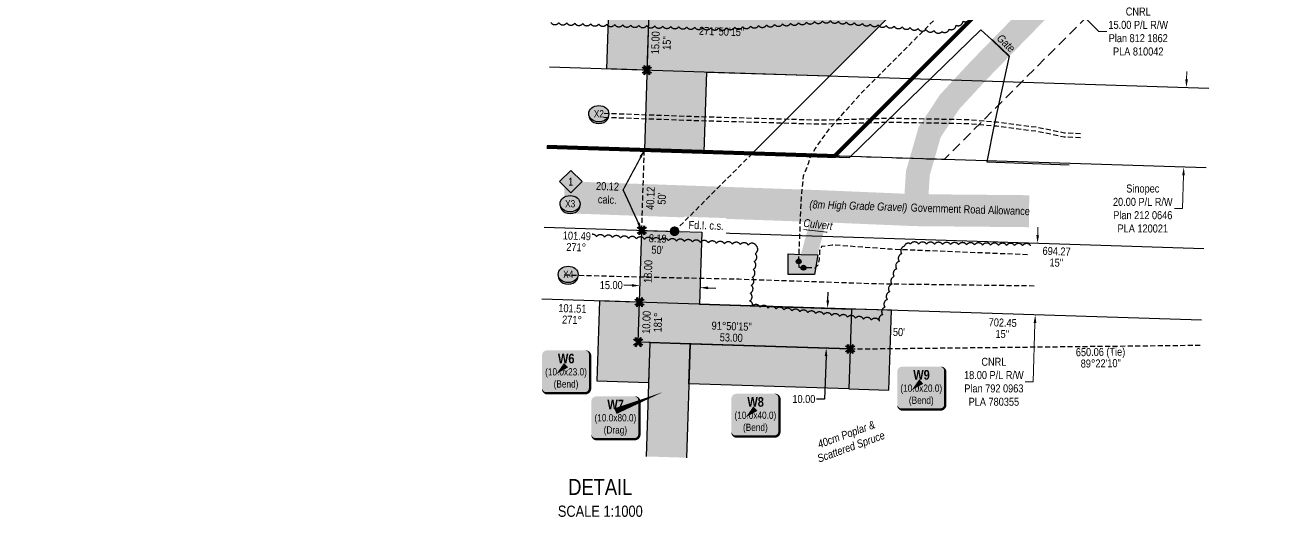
# Model space of a CAD drawing. Extents: x 345928 to 349876, y 6092726 to 6096361.
# Drawn here: x 346202 to 347768, y 6092913 to 6093528 of the extents above; entities that cross this region are included whole.
import ezdxf
from ezdxf.enums import TextEntityAlignment as Align

# ---------------------------------------------------------------- set-up
doc = ezdxf.new("R2010")
doc.units = 0
doc.header["$LTSCALE"] = 5
doc.header["$PDSIZE"] = 0.5
for name, pattern in [('0', [1, 1, 0]), ('CENTERLINEX3', [5, 2.5, -1, 0.5, -1]), ('foc-ACCESSROAD', [3.75, 2.5, -1.25]), ('foc-TIELINE', [1.875, 1.25, -0.625]), ('foc-TRAV', [1.875, 1.25, -0.625]), ('UG_PIPE', [1.875, 1.25, -0.625])]:
    doc.linetypes.add(name, pattern=pattern)
doc.layers.get('Defpoints').update_dxf_attribs({"color": 9})
for name, color, linetype in [('AS-FENCE', 48, 'foc-FENCE'), ('AS-PIPE-UG', 44, 'UG_PIPE'), ('AS-ROADS', 254, 'Continuous'), ('AS-SYMBOL', 7, 'Continuous'), ('C-AR', 13, 'foc-ACCESSROAD'), ('C-RW', 13, 'Continuous'), ('DETAIL-T', 7, 'Continuous'), ('F-RW', 190, 'Continuous'), ('L-BD', 7, 'Continuous'), ('L-MON', 1, 'Continuous'), ('L-MON-T', 1, 'Continuous'), ('L-ROAD-T', 7, 'Continuous'), ('L-SEC', 7, 'Continuous'), ('L-TIE', 7, 'foc-TIELINE'), ('P-BORE', 7, 'Continuous'), ('P-CROSSINGS', 250, 'Continuous'), ('P-PROPOSED', 10, 'Continuous'), ('P-PROPOSED-H', 21, 'Continuous'), ('P-TEMP-BLOCKS', 250, 'Continuous'), ('P-TEMP-BLUE', 146, 'Continuous'), ('P-TRAV', 4, 'foc-TRAV'), ('P-TXT', 4, 'Continuous'), ('T-BUSH', 110, '0'), ('T-BUSH-T', 110, 'Continuous')]:
    doc.layers.add(name, color=color, linetype=linetype)
doc.layers.add('AS-FMA BOUNDARY', color=7, linetype='Continuous', true_color=0x008f47, transparency=0.7)
for name, color, linetype, lineweight in [('AS-GENERAL', 48, 'Continuous', 18), ('C-RW-T', 13, 'Continuous', 9), ('F-RW-T', 190, 'Continuous', 9), ('T-TEXT', 48, 'Continuous', 18)]:
    doc.layers.add(name, color=color, linetype=linetype, lineweight=lineweight)
doc.layers.add('AS-PIPE-AG', color=7, linetype='Continuous', true_color=0x7d00fa)
doc.layers.add('P-TEMP-BLUE-H', color=7, linetype='Continuous', true_color=0x99e6ff)
doc.styles.add('175L', font='ARIALN.TTF', dxfattribs={"height": 20})
doc.styles.add('80', font='ARIALN.TTF', dxfattribs={"height": 10})
doc.styles.add('80CG', font='ARIALN.TTF', dxfattribs={"height": 10})
doc.styles.add('80L', font='ARIALN.TTF', dxfattribs={"height": 10})
doc.styles.add('80LS', font='ARIALNI.TTF', dxfattribs={"height": 10})
doc.styles.add('BOLD', font='ARIALNB.TTF')
doc.styles.add('Crossing', font='ARIALN.TTF', dxfattribs={"height": 10})
doc.styles.add('foc-LtypeFont', font='ARIALN.TTF', dxfattribs={"height": 7.35})
doc.linetypes.add('foc-FENCE', pattern='A,10,-1,["X",foc-LtypeFont,S=0.2,R=0,X=-0.625,Y=-0.75],-1.24', length=12.24)
doc.dimstyles.new('Compass 5 000', dxfattribs={"dimscale": 5, "dimtxt": 9, "dimasz": 2, "dimexe": 0.2, "dimexo": 0.0625, "dimgap": 0.5, "dimtad": 0, "dimtih": 1, "dimtoh": 1, "dimzin": 0, "dimdsep": 46, "dimtxsty": '80CG', "dimcen": 0.1, "dimse1": 1, "dimse2": 1, "dimclrd": 256, "dimclrt": 256, "dimaunit": 1, "dimadec": 4, "dimazin": 0, "dimtfac": 0.06, "dimtofl": 0, "dimtmove": 0, "dimatfit": 1, "dimfxl": 0.2, "dimtolj": 1, "dimtzin": 0, "dimlwd": -1, "dimarcsym": 0})

# ---------------------------------------------------------------- blocks, each defined once
blk = doc.blocks.new('*D393')
at = {"layer": 'C-RW-T', "transparency": 16777216}
for p, q in [((347467.7, 6093265.6), (347468, 6093275.6)), ((347464.3, 6093155.7), (347462, 6093082.2)), ((347462, 6093082.2), (347452, 6093082.2))]:
    blk.add_line(p, q, dxfattribs=at)
for points in [[(347466, 6093265.7), (347469.4, 6093265.6), (347467.4, 6093255.6)], [(347462.6, 6093155.8), (347466, 6093155.7), (347464.6, 6093165.7)]]:
    blk.add_solid(points, dxfattribs=at)
at = {"layer": 'Defpoints', "color": 0, "transparency": 16777216}
for p in [(347335.2, 6093259.7), (347332.5, 6093169.8), (347464.6, 6093165.7)]:
    blk.add_point(p, dxfattribs=at)
at = {"layer": 'C-RW-T', "transparency": 16777216, "insert": (347412.9, 6093082.2), "char_height": 10, "attachment_point": 5, "style": '80CG', "bg_fill": 3, "box_fill_scale": 1.1, "bg_fill_color": 256, "bg_fill_true_color": 13158600, "bg_fill_transparency": 0}
blk.add_mtext('\\A1;CNRL\\P18.00 P/L R/W\\PPlan 792 0963\\PPLA 780355', dxfattribs=at)
blk = doc.blocks.new('RISER')
h = blk.add_hatch(color=255)
h.dxf.hatch_style = 1
edge = h.paths.add_edge_path()
edge.add_arc((0, 0), 0.7, 0, 360)
blk.add_hatch(color=13).paths.add_polyline_path([(0.58, -0.15), (-0.58, -0.15, 0.774597)])
at = {"color": 13}
blk.add_line((-0.58, -0.15), (0.58, -0.15), dxfattribs=at)
blk.add_circle((0, 0), 0.6, dxfattribs=at)
blk = doc.blocks.new('fdia')
at = {"color": 255, "const_width": 1}
blk.add_lwpolyline([(-0.5, 0, 1), (0.5, 0, 1)], format="xyb", close=True, dxfattribs=at)
blk = doc.blocks.new('Fdiaa')
blk.add_blockref('fdia', (0, 0))
blk = doc.blocks.new('fdib')
at = {"color": 1, "const_width": 1.6}
blk.add_lwpolyline([(-0.4, 0, 1), (0.4, 0, 1)], format="xyb", close=True, dxfattribs=at)
at = {"color": 1}
blk.add_circle((0, 0), 0.8, dxfattribs=at)
blk = doc.blocks.new('Fdibb')
blk.add_blockref('fdib', (0, 0))
blk = doc.blocks.new('fdicc')
for name in ['Fdibb', 'Fdiaa']:
    blk.add_blockref(name, (0, 0))
blk = doc.blocks.new('FDI')
blk.add_blockref('fdicc', (0, 0))
blk = doc.blocks.new('*D403')
at = {"layer": 'Defpoints', "color": 0, "transparency": 16777216}
for p in [(347630.7, 6093451.2), (347653.4, 6093450.5), (347627.5, 6093351.3)]:
    blk.add_point(p, dxfattribs=at)
at = {"layer": 'F-RW-T', "transparency": 16777216}
for p, q in [((347653.7, 6093460.5), (347654, 6093470.5)), ((347649.9, 6093340.6), (347648.5, 6093298.9)), ((347648.5, 6093298.9), (347638.5, 6093298.9))]:
    blk.add_line(p, q, dxfattribs=at)
for points in [[(347652.1, 6093460.5), (347655.4, 6093460.4), (347653.4, 6093450.5)], [(347648.2, 6093340.6), (347651.5, 6093340.5), (347650.2, 6093350.6)]]:
    blk.add_solid(points, dxfattribs=at)
at = {"layer": 'F-RW-T', "transparency": 16777216, "insert": (347599, 6093298.9), "char_height": 10, "attachment_point": 5, "style": '80CG'}
blk.add_mtext('\\A1;Sinopec\\P20.00 P/L R/W\\PPlan 212 0646\\PPLA 120021', dxfattribs=at)
blk = doc.blocks.new('*D405')
at = {"layer": 'C-RW-T', "transparency": 16777216}
for p, q in [((347396.5, 6093667.8), (347389.4, 6093674.9)), ((347463.7, 6093600.7), (347544.2, 6093520.3)), ((347544.2, 6093520.3), (347554.2, 6093520.3))]:
    blk.add_line(p, q, dxfattribs=at)
for points in [[(347397.7, 6093669), (347395.3, 6093666.6), (347403.6, 6093660.8)], [(347464.9, 6093601.9), (347462.5, 6093599.5), (347456.6, 6093607.8)]]:
    blk.add_solid(points, dxfattribs=at)
at = {"layer": 'Defpoints', "color": 0, "transparency": 16777216}
for p in [(347401, 6093658.2), (347403.6, 6093660.8), (347454.1, 6093605.2)]:
    blk.add_point(p, dxfattribs=at)
at = {"layer": 'C-RW-T', "transparency": 16777216, "insert": (347593.3, 6093520.3), "char_height": 10, "attachment_point": 5, "style": '80CG'}
blk.add_mtext('\\A1;CNRL\\P15.00 P/L R/W\\PPlan 812 1862\\PPLA 810042', dxfattribs=at)
blk = doc.blocks.new('TEMP')
h = blk.add_hatch(color=255)
h.dxf.hatch_style = 1
h.paths.add_polyline_path([(0, 0.25), (-0.67, 1.15), (-0.67, 0.67), (-1.15, 0.67), (-0.25, 0), (-1.15, -0.67), (-0.67, -0.67), (-0.67, -1.15), (0, -0.25), (0.67, -1.15), (0.67, -0.67), (1.15, -0.67), (0.25, 0), (1.15, 0.67), (0.67, 0.67), (0.67, 1.15)])
h.paths.add_polyline_path([(0.57, 0.85), (0.57, 0.57), (0.85, 0.57), (0.08, 0), (0.85, -0.57), (0.57, -0.57), (0.57, -0.85), (0, -0.08), (-0.57, -0.85), (-0.57, -0.57), (-0.85, -0.57), (-0.08, 0), (-0.85, 0.57), (-0.57, 0.57), (-0.57, 0.85), (0, 0.08)], flags=16)
h = blk.add_hatch(color=1)
h.dxf.hatch_style = 1
h.paths.add_polyline_path([(0, 0.08), (-0.57, 0.85), (-0.57, 0.57), (-0.85, 0.57), (-0.08, 0), (-0.85, -0.57), (-0.57, -0.57), (-0.57, -0.85), (0, -0.08), (0.57, -0.85), (0.57, -0.57), (0.85, -0.57), (0.08, 0), (0.85, 0.57), (0.57, 0.57), (0.57, 0.85)])
at = {"color": 1}
for p, q in [((-0.08, 0), (0.08, 0)), ((0, 0.08), (0, -0.08))]:
    blk.add_line(p, q, dxfattribs=at)
at = {"color": 255, "flags": 128}
blk.add_lwpolyline([(-0.25, 0), (-1.15, 0.67), (-0.67, 0.67), (-0.67, 1.15), (0, 0.25), (0.67, 1.15), (0.67, 0.67), (1.15, 0.67), (0.25, 0), (1.15, -0.67), (0.67, -0.67), (0.67, -1.15), (0, -0.25), (-0.67, -1.15), (-0.67, -0.67), (-1.15, -0.67)], close=True, dxfattribs=at)
at = {"color": 1, "flags": 128}
blk.add_lwpolyline([(-0.08, 0), (-0.85, 0.57), (-0.57, 0.57), (-0.57, 0.85), (0, 0.08), (0.57, 0.85), (0.57, 0.57), (0.85, 0.57), (0.08, 0), (0.85, -0.57), (0.57, -0.57), (0.57, -0.85), (0, -0.08), (-0.57, -0.85), (-0.57, -0.57), (-0.85, -0.57)], close=True, dxfattribs=at)
blk = doc.blocks.new('*U412')
at = {"true_color": 0x99e6ff}
h = blk.add_hatch(color=141, dxfattribs=at)
edge = h.paths.add_edge_path()
edge.add_line((-24, -35), (24, -35))
edge.add_arc((24, -29), 6, 270, 360)
edge.add_line((30, -29), (30, 12.5))
edge.add_arc((24, 12.5), 6, 0, 90)
edge.add_line((24, 18.5), (-24, 18.5))
edge.add_arc((-24, 12.5), 6, 90, 180)
edge.add_line((-30, 12.5), (-30, -29))
edge.add_arc((-24, -29), 6, 180, 270)
at = {"color": 250, "flags": 128}
blk.add_lwpolyline([(-24, -35, 3, 3, 0), (24, -35, 3, 3, 0.414214), (30, -29, 3, 3, 0), (30, 12.5, 3, 0, 0.414214), (24, 18.5, 0, 0, 0), (-24, 18.5, 0, 0, 0.414214), (-30, 12.5, 0, 0, 0), (-30, -29, 0, 3, 0.414214)], format="xyseb", close=True, dxfattribs=at)
at = {"flags": 128}
blk.add_lwpolyline([(-12.1, -11, 0, 7.5, 0), (0, 0, 0, 0, 0)], format="xyseb", dxfattribs=at)
at = {"color": 250}
for tag, p, height, style in [('TEMP_AREA_W1_001', (-9.2, 2.2), 12, 'BOLD'), ('ENTER_TEXT_001', (-30.7, -12.8), 9, '80')]:
    blk.add_attdef(tag, p, '', height=height, dxfattribs=dict(at, style=style))
blk = doc.blocks.new('*U415')
at = {"true_color": 0x99e6ff}
h = blk.add_hatch(color=141, dxfattribs=at)
edge = h.paths.add_edge_path()
edge.add_line((-24, -35), (24, -35))
edge.add_arc((24, -29), 6, 270, 360)
edge.add_line((30, -29), (30, 12.5))
edge.add_arc((24, 12.5), 6, 0, 90)
edge.add_line((24, 18.5), (-24, 18.5))
edge.add_arc((-24, 12.5), 6, 90, 180)
edge.add_line((-30, 12.5), (-30, -29))
edge.add_arc((-24, -29), 6, 180, 270)
at = {"color": 250, "flags": 128}
blk.add_lwpolyline([(-24, -35, 3, 3, 0), (24, -35, 3, 3, 0.414214), (30, -29, 3, 3, 0), (30, 12.5, 3, 0, 0.414214), (24, 18.5, 0, 0, 0), (-24, 18.5, 0, 0, 0.414214), (-30, 12.5, 0, 0, 0), (-30, -29, 0, 3, 0.414214)], format="xyseb", close=True, dxfattribs=at)
at = {"flags": 128}
blk.add_lwpolyline([(59.2, 23.8, 0, 7.5, 0), (0, 0, 0, 0, 0)], format="xyseb", dxfattribs=at)
at = {"color": 250}
for tag, p, height, style in [('TEMP_AREA_W1_001', (-9.2, 2.2), 12, 'BOLD'), ('ENTER_TEXT_001', (-30.7, -12.8), 9, '80')]:
    blk.add_attdef(tag, p, '', height=height, dxfattribs=dict(at, style=style))
blk = doc.blocks.new('*D423')
at = {"layer": 'Defpoints', "color": 0, "transparency": 16777216}
for p in [(347093.3, 6093177.8), (347091.7, 6093127.8), (347203.5, 6093124.2)]:
    blk.add_point(p, dxfattribs=at)
at = {"layer": 'P-TXT', "transparency": 16777216}
for p, q in [((347205.4, 6093184.2), (347205.7, 6093194.2)), ((347203.2, 6093114.2), (347201.4, 6093060.6)), ((347201.4, 6093060.6), (347191.4, 6093060.6))]:
    blk.add_line(p, q, dxfattribs=at)
for points in [[(347203.7, 6093184.2), (347207.1, 6093184.1), (347205.1, 6093174.2)], [(347201.5, 6093114.3), (347204.8, 6093114.2), (347203.5, 6093124.2)]]:
    blk.add_solid(points, dxfattribs=at)
at = {"layer": 'P-TXT', "transparency": 16777216, "insert": (347175.5, 6093060.6), "char_height": 10, "attachment_point": 5, "style": '80CG'}
blk.add_mtext('\\A1;10.00', dxfattribs=at)
blk = doc.blocks.new('*D424')
at = {"layer": 'Defpoints', "color": 0, "transparency": 16777216}
for p in [(346971.5, 6093228.4), (347046.5, 6093226), (346970.7, 6093202.4)]:
    blk.add_point(p, dxfattribs=at)
at = {"layer": 'P-TXT', "transparency": 16777216}
for p, q in [((346960.7, 6093202.7), (346950.7, 6093203.1)), ((347055.7, 6093199.7), (347065.6, 6093199.4))]:
    blk.add_line(p, q, dxfattribs=at)
for points in [[(346960.8, 6093204.4), (346960.7, 6093201.1), (346970.7, 6093202.4)], [(347055.7, 6093201.4), (347055.6, 6093198), (347045.7, 6093200)]]:
    blk.add_solid(points, dxfattribs=at)
at = {"layer": 'P-TXT', "transparency": 16777216, "insert": (346934.8, 6093203.1), "char_height": 10, "attachment_point": 5, "style": '80CG'}
blk.add_mtext('\\A1;15.00', dxfattribs=at)
blk = doc.blocks.new('30M BUFFER DISP')
h = blk.add_hatch(color=70)
h.dxf.hatch_style = 1
h.paths.add_polyline_path([(0, 14.1), (14.1, 0), (0, -14.1), (-14.1, 0)])
blk.add_lwpolyline([(0, 14.1), (14.1, 0), (0, -14.1), (-14.1, 0)], close=True)
at = {"color": 235, "style": '80L'}
blk.add_attdef('DISURBANCE', text='', height=10, dxfattribs=at).set_placement((0, 0), align=Align.MIDDLE_CENTER)
blk = doc.blocks.new('xing2')
h = blk.add_hatch(color=50)
h.dxf.hatch_style = 1
edge = h.paths.add_edge_path()
edge.add_ellipse((0, 0), major_axis=(-12.5, 0), ratio=0.816297, start_angle=0, end_angle=360)
h = blk.add_hatch(color=250)
h.dxf.hatch_style = 1
edge = h.paths.add_edge_path()
edge.add_ellipse((0, -2), major_axis=(-12.5, 0), ratio=0.816297, start_angle=0, end_angle=180)
edge.add_line((12.5, -2), (12.5, 0))
edge.add_ellipse((0, 0), major_axis=(-12.5, 0), ratio=0.816297, start_angle=0, end_angle=180, ccw=False)
edge.add_line((-12.5, 0), (-12.5, -2))
at = {"color": 250}
blk.add_ellipse((0, 0), major_axis=(-12.5, 0), ratio=0.816297, dxfattribs=at)
blk.add_ellipse((0, -2), major_axis=(-12.5, 0), ratio=0.816297, start_param=0, end_param=3.141593, dxfattribs=at)
at = {"color": 250, "style": 'Crossing'}
blk.add_attdef('CROSSING', text='', height=9, dxfattribs=at).set_placement((0.1, 0), align=Align.MIDDLE_CENTER)
at = {"color": 250, "style": 'Crossing', "flags": 1}
for tag, p in [('OWNER', (0.1, -12.5)), ('DESCRIPTION', (0.1, -25.8)), ('LOCATION', (0.1, -39.3)), ('DWG_REF', (0.1, -52.8))]:
    blk.add_attdef(tag, text='', height=9, dxfattribs=at).set_placement(p, align=Align.MIDDLE_CENTER)

msp = doc.modelspace()

# ---------------------------------------------------------------- hatches: boundary and pattern name
at = {"layer": 'AS-ROADS'}
h = msp.add_hatch(color=256, dxfattribs=at)
h.dxf.hatch_style = 1
h.paths.add_polyline_path([(347192.908, 6093240.842), (347188.728, 6093216.387), (347155.888, 6093216.587), (347156.013, 6093242.092), (347172.038, 6093241.607)])
at = {"layer": 'P-PROPOSED-H'}
h = msp.add_hatch(color=256, dxfattribs=at)
h.dxf.hatch_style = 1
h.paths.add_polyline_path([(346363.122, 6094147.054), (346729.736, 6094135.439), (347277.888, 6093853.215), (347383.995, 6093747.239), (347177.779, 6093540.769), (346981.773, 6093547.059), (346976.161, 6093372.189), (347051.105, 6093369.784), (347054.312, 6093469.71), (347207.863, 6093464.782), (347491.368, 6093748.638), (347461.589, 6093814.858), (346742.592, 6094185.045), (346364.705, 6094197.017)])
h.paths.add_polyline_path([(347047.879, 6093269.259), (347044.993, 6093179.326), (347234.852, 6093173.233), (347233.248, 6093123.271), (346968.446, 6093131.769), (346972.935, 6093271.665)])
at = {"layer": 'P-TEMP-BLUE-H'}
h = msp.add_hatch(color=256, dxfattribs=at)
h.dxf.hatch_style = 1
h.paths.add_polyline_path([(346929.405, 6093473.718), (346933.414, 6093598.625), (346983.376, 6093597.022), (346979.368, 6093472.115)])
h = msp.add_hatch(color=256, dxfattribs=at)
h.dxf.hatch_style = 1
h.paths.add_polyline_path([(346983.434, 6093131.288), (346968.446, 6093131.769), (346970.049, 6093181.731), (346920.086, 6093183.335), (346916.879, 6093083.409), (346981.831, 6093081.325)])
h = msp.add_hatch(color=256, dxfattribs=at)
h.dxf.hatch_style = 1
h.paths.add_polyline_path([(347234.852, 6093173.233), (347231.645, 6093073.308), (347281.607, 6093071.705), (347284.814, 6093171.63)])
h = msp.add_hatch(color=256, dxfattribs=at)
h.dxf.hatch_style = 1
h.paths.add_polyline_path([(346978.862, 6092988.82), (347028.825, 6092987.216), (347033.397, 6093129.684), (346983.434, 6093131.288)])
h = msp.add_hatch(color=256, dxfattribs=at)
h.dxf.hatch_style = 1
h.paths.add_polyline_path([(347031.794, 6093079.722), (347033.397, 6093129.684), (347233.248, 6093123.271), (347231.645, 6093073.308)])

# ---------------------------------------------------------------- linework, layer by layer
at = {"layer": 'AS-FENCE', "flags": 128}
msp.add_lwpolyline([(346872.678, 6093374.597), (347232.478, 6093362.867), (347396.598, 6093522.352), (347410.543, 6093510.097), (347432.038, 6093489.532), (347413.758, 6093405.682), (347404.048, 6093357.372), (347506.948, 6093353.637)], dxfattribs=at)
at = {"layer": 'AS-FMA BOUNDARY', "linetype": 'CENTERLINEX3', "const_width": 4.999, "flags": 128}
msp.add_lwpolyline([(347697.143, 6093848.56), (347213.745, 6093364.565), (347111.061, 6093367.86), (346854.26, 6093376.104)], dxfattribs=at)
at = {"layer": 'AS-GENERAL', "flags": 128}
for points, const_width in [([(347432.038, 6093489.532), (347410.543, 6093510.097)], 2), ([(347205.003, 6093269.257), (347175.043, 6093272.717)], 1)]:
    msp.add_lwpolyline(points, dxfattribs=dict(at, const_width=const_width))
at = {"layer": 'AS-PIPE-AG', "flags": 128}
msp.add_lwpolyline([(347175.068, 6093224.932), (347169.458, 6093225.107), (347169.068, 6093232.837)], dxfattribs=at)
at = {"layer": 'AS-PIPE-UG', "flags": 128}
for points in [[(347169.068, 6093232.837), (347172.468, 6093312.772), (347175.163, 6093340.017), (347181.308, 6093355.067), (347184.193, 6093364.547), (347189.618, 6093373.712), (347208.273, 6093399.632), (347247.993, 6093444.047), (347307.598, 6093503.887), (347427.908, 6093624.287), (347541.958, 6093741.767), (347611.918, 6093808.397), (347671.554, 6093874.117)], [(347521.04, 6093387.44), (347500.613, 6093388.243), (347467.378, 6093395.277), (347416.649, 6093401.851), (347379.787, 6093404.905), (347282.421, 6093406.642), (347198.383, 6093404.262), (347034.403, 6093408.889), (346923.058, 6093412.915)], [(347521.236, 6093392.435), (347501.233, 6093393.222), (347468.218, 6093400.208), (347417.177, 6093406.824), (347380.039, 6093409.9), (347282.395, 6093411.643), (347198.383, 6093409.263), (347034.563, 6093413.886), (346923.238, 6093417.91)], [(347454.988, 6093241.072), (347284.793, 6093247.907), (347210.963, 6093253.312), (347197.663, 6093251.302), (347195.133, 6093246.212), (347194.603, 6093235.727), (347192.773, 6093227.932), (347189.053, 6093224.542), (347175.068, 6093224.932)], [(347463.098, 6093201.977), (347266.158, 6093204.602), (347094.068, 6093210.392), (346979.248, 6093212.817), (346872.608, 6093215.657)]]:
    msp.add_lwpolyline(points, dxfattribs=at)
at = {"layer": 'AS-ROADS', "flags": 128}
for points, const_width in [([(347314.908, 6093296.907), (347317.993, 6093343.407), (347332.638, 6093394.382), (347357.618, 6093432.352), (347395.523, 6093473.277), (347639.863, 6093723.492), (347730.356, 6093815.387)], 29.993), ([(347456.928, 6093295.592), (347314.908, 6093296.907), (347194.068, 6093301.982), (346875.973, 6093313.047)], 39.991), ([(347194.068, 6093301.982), (347190.188, 6093271.017), (347181.723, 6093239.637)], 19.995)]:
    msp.add_lwpolyline(points, dxfattribs=dict(at, const_width=const_width))
msp.add_lwpolyline([(347192.908, 6093240.842), (347188.728, 6093216.387), (347155.888, 6093216.587), (347156.013, 6093242.092), (347172.038, 6093241.607)], close=True, dxfattribs=at)
at = {"layer": 'C-AR', "flags": 128}
msp.add_lwpolyline([(347767.881, 6093777.909), (347350.658, 6093360.171), (347213.745, 6093364.565), (347697.143, 6093848.56)], dxfattribs=at)
at = {"layer": 'C-RW'}
for points in [[(347697.143, 6093848.56), (347213.745, 6093364.565), (347111.061, 6093367.86), (347644.089, 6093901.548)], [(346851.034, 6093275.576), (347675.117, 6093249.13)], [(347672.231, 6093159.197), (346848.147, 6093185.643)]]:
    msp.add_lwpolyline(points, dxfattribs=at)
at = {"layer": 'F-RW'}
for points in [[(346857.466, 6093476.027), (347681.55, 6093449.581)], [(347678.343, 6093349.655), (346854.26, 6093376.101)]]:
    msp.add_lwpolyline(points, dxfattribs=at)
at = {"layer": 'L-SEC'}
for p, q in [((347678.343, 6093349.655), (346854.26, 6093376.101)), ((346851.034, 6093275.577), (347675.117, 6093249.132))]:
    msp.add_line(p, q, dxfattribs=at)
at = {"layer": 'L-TIE', "flags": 128}
msp.add_lwpolyline([(347233.248, 6093123.271), (347671.233, 6093128.091)], dxfattribs=at)
at = {"layer": 'P-PROPOSED', "flags": 128}
msp.add_lwpolyline([(346363.122, 6094147.054), (346729.736, 6094135.439), (347277.888, 6093853.215), (347383.995, 6093747.239), (347177.779, 6093540.769), (346981.773, 6093547.059), (346976.161, 6093372.189), (347051.105, 6093369.784), (347054.312, 6093469.71), (347207.863, 6093464.782), (347491.368, 6093748.638), (347461.589, 6093814.858), (346742.592, 6094185.045), (346364.705, 6094197.017)], close=True, dxfattribs=at)
at = {"layer": 'P-TEMP-BLUE'}
for points in [[(346929.405, 6093473.718), (346933.414, 6093598.625), (346983.376, 6093597.022), (346979.368, 6093472.115)], [(346983.434, 6093131.288), (346968.446, 6093131.769), (346970.049, 6093181.731), (346920.086, 6093183.335), (346916.879, 6093083.409), (346981.831, 6093081.325)], [(347234.852, 6093173.233), (347231.645, 6093073.308), (347281.607, 6093071.705), (347284.814, 6093171.63)], [(347031.794, 6093079.722), (347033.397, 6093129.684), (347233.248, 6093123.271), (347231.645, 6093073.308)]]:
    msp.add_lwpolyline(points, close=True, dxfattribs=at)
msp.add_lwpolyline([(346978.862, 6092988.82), (346983.434, 6093131.288), (347033.397, 6093129.684), (347028.825, 6092987.216)], dxfattribs=at)
at = {"layer": 'P-TRAV', "flags": 128}
msp.add_lwpolyline([(346972.935, 6093271.665), (346976.161, 6093372.189)], dxfattribs=at)
at = {"layer": 'T-BUSH', "flags": 128}
for points in [[(346859.259, 6093531.735, 0.52056705), (346869.251, 6093531.397, 0.52056705), (346879.243, 6093531.06, 0.52056705), (346889.235, 6093530.722, 0.52056705), (346899.227, 6093530.384, 0.52056705), (346909.219, 6093530.047, 0.52056705), (346919.211, 6093529.709, 0.52056705), (346929.203, 6093529.371, 0.52056705), (346939.195, 6093529.034, 0.52056705), (346949.187, 6093528.696, 0.52056705), (346959.179, 6093528.358, 0.52056705), (346969.171, 6093528.021, 0.52056705), (346979.163, 6093527.683, 0.52056705), (346989.155, 6093527.345, 0.52056705), (346999.147, 6093527.008, 0.52056705), (347009.139, 6093526.67, 0.52056705), (347019.131, 6093526.332, 0.52056705), (347029.123, 6093525.994, 0.52056705), (347039.115, 6093525.657, 0.52056705), (347049.107, 6093525.319, 0.52056705), (347059.099, 6093524.981, 0.52056705), (347069.091, 6093524.644, 0.52056705), (347079.072, 6093524.907, 0.52056705), (347089.045, 6093525.614, 0.52056705), (347099.017, 6093526.321, 0.52056705), (347108.99, 6093527.028, 0.52056705), (347118.963, 6093527.734, 0.52056705), (347128.935, 6093528.441, 0.52056705), (347138.908, 6093529.148, 0.52056705), (347148.881, 6093529.855, 0.52056705), (347158.853, 6093530.562, 0.52056705), (347168.826, 6093531.269, 0.52056705), (347178.799, 6093531.975, 0.52056705), (347188.771, 6093532.682, 0.52056705), (347198.744, 6093533.389, 0.52056705), (347208.715, 6093533.864, 0.52056705), (347218.676, 6093533.007, 0.52056705), (347228.637, 6093532.15, 0.52056705), (347238.598, 6093531.293, 0.52056705), (347248.559, 6093530.436, 0.52056705), (347258.519, 6093529.579, 0.52056705), (347268.48, 6093528.722, 0.52056705), (347278.441, 6093527.865, 0.52056705), (347288.402, 6093527.008, 0.52056705), (347298.363, 6093526.151, 0.52056705), (347308.324, 6093525.294, 0.52056705), (347318.251, 6093524.126, 0.52056705), (347328.166, 6093522.839, 0.52056705), (347338.08, 6093521.551, 0.52056705), (347347.995, 6093520.264, 0.52056705), (347357.07, 6093523.225, 0.52056705), (347365.749, 6093528.186, 0.52056705), (347374.429, 6093533.148, 0.52056705), (347383.108, 6093538.11, 0.52056705), (347391.787, 6093543.072, 0.52056705), (347400.184, 6093548.496, 0.52056705), (347408.555, 6093553.963, 0.52056705), (347416.926, 6093559.43, 0.52056705), (347425.296, 6093564.896, 0.52056705), (347433.667, 6093570.363, 0.52056705), (347442.038, 6093575.83, 0.52056705), (347450.409, 6093581.297, 0.52056705), (347458.779, 6093586.763, 0.52056705), (347465.446, 6093594.21, 0.52056705), (347472.1, 6093601.672, 0.52056705), (347478.753, 6093609.134, 0.52056705), (347485.407, 6093616.597, 0.52056705), (347492.06, 6093624.059, 0.52056705), (347498.714, 6093631.521, 0.52056705), (347505.367, 6093638.983, 0.52056705), (347512.021, 6093646.445, 0.52056705), (347518.675, 6093653.907, 0.52056705), (347525.328, 6093661.37, 0.52056705), (347531.982, 6093668.832, 0.52056705), (347538.635, 6093676.294, 0.52056705), (347544.067, 6093684.336, 0.52056705), (347545.637, 6093694.21, 0.52056705), (347547.207, 6093704.083, 0.52056705), (347548.778, 6093713.957, 0.52056705), (347550.348, 6093723.83, 0.52056705), (347551.918, 6093733.704, 0.52056705), (347551.322, 6093743.123, 0.52056705), (347545.912, 6093751.53, 0.52056705), (347540.503, 6093759.938, 0.52056705), (347535.094, 6093768.346, 0.52056705), (347529.684, 6093776.754, 0.52056705), (347522.258, 6093783.224, 0.52056705), (347514.072, 6093788.964, 0.52056705), (347505.887, 6093794.704, 0.52056705), (347497.701, 6093800.444, 0.52056705), (347489.515, 6093806.184, 0.52056705), (347481.329, 6093811.924, 0.52056705), (347473.143, 6093817.663, 0.52056705), (347464.958, 6093823.403, 0.52056705), (347456.772, 6093829.143, 0.52056705), (347448.586, 6093834.883, 0.52056705), (347440.4, 6093840.623, 0.52056705), (347432.214, 6093846.363, 0.52056705), (347424.029, 6093852.103, 0.52056705), (347415.843, 6093857.843, 0.52056705), (347407.657, 6093863.583, 0.52056705), (347399.471, 6093869.323, 0.52056705), (347391.285, 6093875.063, 0.52056705), (347383.1, 6093880.803, 0.52056705), (347374.914, 6093886.542, 0.52056705), (347366.728, 6093892.282, 0.52056705), (347358.542, 6093898.022, 0.52056705), (347350.356, 6093903.762, 0.52056705), (347342.171, 6093909.502, 0.52056705), (347333.985, 6093915.242, 0.52056705), (347325.335, 6093920.239, 0.52056705), (347316.58, 6093925.066, 0.52056705), (347307.825, 6093929.893, 0.52056705), (347299.07, 6093934.719, 0.52056705), (347290.314, 6093939.546, 0.52056705), (347281.559, 6093944.373, 0.52056705), (347272.804, 6093949.2, 0.52056705), (347264.049, 6093954.027, 0.52056705), (347255.293, 6093958.854, 0.52056705), (347246.538, 6093963.681, 0.52056705), (347237.783, 6093968.508, 0.52056705), (347229.028, 6093973.335, 0.52056705), (347220.272, 6093978.162, 0.52056705), (347211.517, 6093982.989, 0.52056705), (347202.762, 6093987.816, 0.52056705), (347194.007, 6093992.643, 0.52056705), (347185.251, 6093997.47, 0.52056705), (347176.496, 6094002.297, 0.52056705), (347167.741, 6094007.124, 0.52056705), (347158.986, 6094011.95, 0.52056705), (347150.23, 6094016.777, 0.52056705), (347141.475, 6094021.604, 0.52056705), (347132.72, 6094026.431, 0.52056705), (347123.965, 6094031.258, 0.52056705), (347115.209, 6094036.085, 0.52056705), (347106.454, 6094040.912, 0.52056705), (347097.699, 6094045.739, 0.52056705), (347088.944, 6094050.566, 0.52056705), (347080.188, 6094055.393, 0.52056705), (347071.433, 6094060.22, 0.52056705), (347062.678, 6094065.047, 0.52056705), (347053.923, 6094069.874, 0.52056705), (347045.167, 6094074.701, 0.52056705), (347036.412, 6094079.528, 0.52056705), (347027.657, 6094084.355, 0.52056705), (347018.901, 6094089.181, 0.52056705), (347010.124, 6094093.966, 0.52056705), (347001.264, 6094098.598, 0.52056705), (346992.404, 6094103.23, 0.52056705), (346983.544, 6094107.862, 0.52056705), (346974.684, 6094112.494, 0.52056705), (346965.824, 6094117.126, 0.52056705), (346956.964, 6094121.757, 0.52056705), (346948.104, 6094126.389, 0.52056705), (346939.244, 6094131.021, 0.52056705), (346930.384, 6094135.653, 0.52056705), (346921.524, 6094140.285, 0.52056705), (346912.619, 6094144.826, 0.52056705), (346903.552, 6094149.039, 0.52056705), (346894.486, 6094153.253, 0.52056705), (346885.419, 6094157.466, 0.52056705), (346876.353, 6094161.679, 0.52056705), (346867.286, 6094165.892, 0.52056705), (346858.22, 6094170.106, 0.52056705), (346849.153, 6094174.319, 0.52056705), (346840.086, 6094178.532, 0.52056705), (346831.02, 6094182.746, 0.52056705), (346821.953, 6094186.959, 0.52056705), (346812.887, 6094191.172, 0.52056705), (346803.82, 6094195.385, 0.52056705), (346794.754, 6094199.599, 0.52056705), (346785.687, 6094203.812, 0.52056705), (346776.011, 6094205.339, 0.52056705), (346766.014, 6094205.451, 0.52056705), (346756.017, 6094205.563, 0.52056705), (346746.02, 6094205.675, 0.52056705), (346737.054, 6094204.307, 0.52056705), (346733.699, 6094194.889, 0.52056705), (346730.344, 6094185.472, 0.52056705), (346726.989, 6094176.054, 0.52056705), (346723.634, 6094166.636, 0.52056705), (346720.278, 6094157.218, 0.52056705), (346716.923, 6094147.8, 0.52056705), (346713.568, 6094138.382, 0.52056705), (346710.213, 6094128.964, 0.52056705), (346706.858, 6094119.546, 0.52056705), (346703.503, 6094110.128, 0.52056705), (346700.148, 6094100.71, 0.52056705), (346696.792, 6094091.293, 0.52056705), (346693.437, 6094081.875, 0.52056705), (346690.082, 6094072.457, 0.52056705), (346686.727, 6094063.039, 0.52056705), (346683.372, 6094053.621, 0.52056705), (346680.017, 6094044.203, 0.52056705), (346676.662, 6094034.785, 0.52056705), (346673.306, 6094025.367, 0.52056705), (346669.951, 6094015.949, 0.52056705), (346666.596, 6094006.531, 0.52056705), (346663.241, 6093997.113, 0.52056705), (346659.886, 6093987.696, 0.52056705), (346650.877, 6093986.074, 0.52056705), (346640.882, 6093985.811, 0.52056705), (346630.888, 6093985.547, 0.52056705), (346620.894, 6093985.284, 0.52056705), (346610.9, 6093985.02, 0.52056705), (346600.905, 6093984.757, 0.52056705), (346590.911, 6093984.493, 0.52056705), (346580.917, 6093984.23, 0.52056705), (346570.923, 6093983.966, 0.52056705), (346560.929, 6093983.703, 0.52056705), (346550.934, 6093983.439, 0.52056705), (346540.94, 6093983.176, 0.52056705), (346530.946, 6093982.912, 0.52056705), (346520.952, 6093982.649, 0.52056705), (346510.957, 6093982.385, 0.52056705), (346500.963, 6093982.122, 0.52056705), (346490.969, 6093981.858, 0.52056705), (346480.975, 6093981.595, 0.52056705), (346470.981, 6093981.331, 0.52056705), (346460.986, 6093981.068, 0.52056705), (346450.999, 6093981.087, 0.52056705), (346441.026, 6093981.802, 0.52056705), (346431.054, 6093982.517, 0.52056705), (346421.082, 6093983.232, 0.52056705), (346411.11, 6093983.947, 0.52056705), (346401.138, 6093984.663, 0.52056705), (346391.166, 6093985.378, 0.52056705), (346381.194, 6093986.093, 0.52056705), (346371.222, 6093986.808, 0.52056705), (346361.25, 6093987.523, 0.52056705), (346351.278, 6093988.239, 0.52056705), (346341.306, 6093988.954, 0.52056705), (346331.334, 6093989.669, 0.52056705), (346321.361, 6093990.384, 0.52056705), (346311.389, 6093991.099, 0.52056705), (346301.417, 6093991.815, 0.52056705), (346291.445, 6093992.53, 0.52056705), (346281.473, 6093993.245, 0.52056705), (346271.501, 6093993.96, 0.52056705), (346261.529, 6093994.675, 0.52056705), (346251.557, 6093995.391, 0.52056705), (346241.585, 6093996.106, 0.52056705), (346231.613, 6093996.821, 0.52056705), (346222.921, 6093998.904, 0.52056705), (346221.548, 6094008.807, 0.52056705), (346220.174, 6094018.71, 0.52056705), (346218.8, 6094028.613, 0.52056705), (346217.427, 6094038.516, 0.52056705), (346216.053, 6094048.419, 0.52056705), (346214.679, 6094058.322, 0.52056705), (346213.306, 6094068.225, 0.52056705), (346211.932, 6094078.127, 0.52056705), (346210.558, 6094088.03, 0.52056705), (346209.185, 6094097.933, 0.52056705), (346207.811, 6094107.836, 0.52056705), (346206.437, 6094117.739, 0.52056705), (346205.064, 6094127.642, 0.52056705), (346203.69, 6094137.545, 0.52056705), (346202.316, 6094147.448, 0.52056705), (346202.489, 6094157.391, 0.52056705), (346203.343, 6094167.352, 0.52056705), (346204.198, 6094177.313, 0.52056705), (346205.052, 6094187.274, 0.52056705), (346205.907, 6094197.235, 0.52056705), (346206.761, 6094207.196, 0.52056705), (346207.616, 6094217.157, 0.52056705), (346208.47, 6094227.119, 0.52056705), (346209.324, 6094237.08, 0.52056705), (346210.179, 6094247.041, 0.52056705), (346211.033, 6094257.002, 0.52056705), (346211.888, 6094266.963, 0.52056705), (346212.742, 6094276.924, 0.52056705), (346213.597, 6094286.885, 0.52056705), (346214.451, 6094296.846, 0.52056705), (346215.306, 6094306.807, 0.52056705), (346216.16, 6094316.769, 0.52056705), (346217.015, 6094326.73, 0.52056705), (346217.869, 6094336.691, 0.52056705), (346218.724, 6094346.652, 0.52056705), (346219.578, 6094356.613, 0.52056705), (346220.432, 6094366.574, 0.52056705), (346221.287, 6094376.535, 0.52056705), (346222.141, 6094386.496, 0.52056705), (346222.996, 6094396.458, 0.52056705), (346225.66, 6094405.601, 0.52056705), (346232.573, 6094412.824, 0.52056705), (346239.485, 6094420.047, 0.52056705), (346246.398, 6094427.27, 0.52056705), (346253.31, 6094434.493, 0.52056705), (346260.222, 6094441.716, 0.52056705), (346267.135, 6094448.939, 0.52056705), (346274.047, 6094456.162, 0.52056705), (346280.959, 6094463.385, 0.52056705), (346287.872, 6094470.608, 0.52056705), (346294.784, 6094477.831, 0.52056705), (346301.697, 6094485.054, 0.52056705), (346310.467, 6094487.795, 0.52056705), (346320.462, 6094487.58, 0.52056705), (346330.458, 6094487.366, 0.52056705), (346340.453, 6094487.151, 0.52056705), (346350.448, 6094486.936, 0.52056705), (346360.444, 6094486.722, 0.52056705), (346370.439, 6094486.507, 0.52056705), (346380.435, 6094486.292, 0.52056705), (346390.43, 6094486.077, 0.52056705), (346400.425, 6094485.863, 0.52056705), (346410.421, 6094485.648, 0.52056705), (346420.416, 6094485.433, 0.52056705), (346430.412, 6094485.219, 0.52056705), (346440.407, 6094485.004, 0.52056705), (346450.402, 6094484.789, 0.52056705), (346460.398, 6094484.575, 0.52056705), (346470.393, 6094484.36, 0.52056705), (346480.389, 6094484.145, 0.52056705), (346490.384, 6094483.93, 0.52056705), (346500.379, 6094483.716, 0.52056705), (346510.375, 6094483.501, 0.52056705), (346520.37, 6094483.286, 0.52056705), (346530.365, 6094483.072, 0.52056705), (346540.361, 6094482.857, 0.52056705), (346550.356, 6094482.642, 0.52056705), (346560.352, 6094482.428, 0.52056705), (346570.347, 6094482.213, 0.52056705), (346580.342, 6094481.998, 0.52056705), (346590.338, 6094481.783, 0.52056705), (346600.333, 6094481.569, 0.52056705), (346610.329, 6094481.354, 0.52056705), (346620.324, 6094481.139, 0.52056705), (346630.319, 6094480.925, 0.52056705), (346640.315, 6094480.71, 0.52056705), (346650.223, 6094479.381, 0.52056705), (346660.13, 6094478.038, 0.52056705), (346670.037, 6094476.695, 0.52056705), (346679.944, 6094475.352, 0.52056705), (346689.851, 6094474.01, 0.52056705), (346699.758, 6094472.667, 0.52056705), (346709.666, 6094471.324, 0.52056705), (346719.573, 6094469.981, 0.52056705), (346729.48, 6094468.639, 0.52056705), (346739.387, 6094467.296, 0.52056705), (346749.294, 6094465.953, 0.52056705), (346759.201, 6094464.61, 0.52056705), (346769.108, 6094463.268, 0.52056705), (346781.416, 6094461.6, 0.52056705)], [(347458.838, 6093252.409, 0.52056705), (347448.841, 6093252.558, 0.52056705), (347438.845, 6093252.708, 0.52056705), (347428.848, 6093252.858, 0.52056705), (347418.852, 6093253.008, 0.52056705), (347408.855, 6093253.158, 0.52056705), (347398.859, 6093253.308, 0.52056705), (347388.862, 6093253.458, 0.52056705), (347378.865, 6093253.608, 0.52056705), (347368.869, 6093253.758, 0.52056705), (347358.872, 6093253.908, 0.52056705), (347348.876, 6093254.058, 0.52056705), (347338.879, 6093254.208, 0.52056705), (347328.883, 6093254.358, 0.52056705), (347318.886, 6093254.508, 0.52056705), (347308.889, 6093254.658, 0.52056705), (347301.012, 6093251.808, 0.52056705), (347297.812, 6093242.336, 0.52056705), (347294.612, 6093232.864, 0.52056705), (347291.412, 6093223.392, 0.52056705), (347288.333, 6093213.882, 0.52056705), (347285.469, 6093204.304, 0.52056705), (347282.604, 6093194.725, 0.52056705), (347279.74, 6093185.146, 0.52056705), (347276.875, 6093175.568, 0.52056705), (347274.011, 6093165.989, 0.52056705), (347269.827, 6093158.414, 0.52056705), (347259.896, 6093159.563, 0.52056705), (347249.964, 6093160.713, 0.52056705), (347240.033, 6093161.863, 0.52056705), (347230.102, 6093163.013, 0.52056705), (347220.17, 6093164.162, 0.52056705), (347210.239, 6093165.312, 0.52056705), (347200.308, 6093166.462, 0.52056705), (347190.376, 6093167.612, 0.52056705), (347180.445, 6093168.761, 0.52056705), (347170.514, 6093169.911, 0.52056705), (347160.582, 6093171.061, 0.52056705), (347150.651, 6093172.211, 0.52056705), (347140.719, 6093173.361, 0.52056705), (347130.788, 6093174.51, 0.52056705), (347120.857, 6093175.66, 0.52056705), (347110.925, 6093176.81, 0.52056705), (347107.526, 6093183.113, 0.52056705), (347108.719, 6093193.039, 0.52056705), (347109.912, 6093202.966, 0.52056705), (347111.105, 6093212.892, 0.52056705), (347112.298, 6093222.818, 0.52056705), (347113.491, 6093232.744, 0.52056705), (347114.684, 6093242.671, 0.52056705), (347115.877, 6093252.597, 0.52056705), (347106.095, 6093253.318, 0.52056705), (347096.112, 6093253.871, 0.52056705), (347086.13, 6093254.424, 0.52056705), (347076.148, 6093254.976, 0.52056705), (347066.165, 6093255.529, 0.52056705), (347056.183, 6093256.082, 0.52056705), (347046.2, 6093256.635, 0.52056705), (347036.218, 6093257.188, 0.52056705), (347026.236, 6093257.741, 0.52056705), (347016.253, 6093258.294, 0.52056705), (347006.271, 6093258.847, 0.52056705), (346996.288, 6093259.4, 0.52056705), (346986.306, 6093259.953, 0.52056705), (346976.324, 6093260.506, 0.52056705), (346966.341, 6093261.059, 0.52056705), (346956.359, 6093261.612, 0.52056705), (346946.376, 6093262.164, 0.52056705), (346936.394, 6093262.717, 0.52056705), (346926.412, 6093263.27, 0.52056705), (346916.429, 6093263.823, 0.52056705), (346906.447, 6093264.376, 0.52056705), (346896.465, 6093264.929, 0.52056705), (346886.482, 6093265.482, 0.52056705), (346875.817, 6093266.073, 0.52056705)]]:
    msp.add_lwpolyline(points, format="xyb", dxfattribs=at)

# ---------------------------------------------------------------- block references
at = {"layer": 'AS-SYMBOL', "xscale": 4.998846199999987, "yscale": 4.998846199999987, "zscale": 4.998846199999987}
for p in [(347169.068, 6093232.837), (347175.068, 6093224.932)]:
    msp.add_blockref('RISER', p, dxfattribs=at)
at = {"layer": 'L-MON', "xscale": 4.998846199999987, "yscale": 4.998846199999987, "zscale": 4.998846199999987}
for p in [(346979.368, 6093472.115), (346972.935, 6093271.665), (346970.049, 6093181.731), (346968.446, 6093131.769), (347233.248, 6093123.271)]:
    msp.add_blockref('TEMP', p, dxfattribs=at)
at = {"layer": 'P-BORE', "xscale": 0.99976924, "yscale": 0.99976924, "zscale": 0.99976924}
msp.add_blockref('30M BUFFER DISP', (346884.173, 6093332.588), dxfattribs=at).add_auto_attribs({'DISURBANCE': '1'})
at = {"layer": 'P-CROSSINGS', "xscale": 0.99976924, "yscale": 0.99976924, "zscale": 0.99976924}
for p, values in [((346919.233, 6093417.499), {'CROSSING': 'X2'}), ((346880.975, 6093216.577), {'CROSSING': 'X4'})]:
    msp.add_blockref('xing2', p, dxfattribs=at).add_auto_attribs(values)
at = {"layer": 'P-CROSSINGS', "color": 3, "xscale": 0.99976924, "yscale": 0.99976924, "zscale": 0.99976924}
msp.add_blockref('xing2', (346883.391, 6093304.906), dxfattribs=at).add_auto_attribs({'CROSSING': 'X3'})
at = {"layer": 'P-TEMP-BLOCKS', "color": 3}
ref = msp.add_blockref('*U412', (346878.302, 6093102.946), dxfattribs=dict(at, xscale=0.99976924, yscale=0.99976924, zscale=0.99976924))
ref.add_attrib('TEMP_AREA_W1_001', 'W6', (346868.216, 6093105.292), dxfattribs={"layer": '0', "color": 250, "height": 11.9972, "style": 'BOLD'})
ref.add_attrib('ENTER_TEXT_001', '(10.0x23.0)', (346852.235, 6093090.172), dxfattribs={"layer": '0', "color": 250, "height": 8.99792, "style": '80'})
ref.add_attrib('ENTER_TEXT_002', '(Bend)', (346862.841, 6093075.022), dxfattribs={"layer": '0', "color": 250, "height": 8.9979, "style": '80'})
ref = msp.add_blockref('*U412', (347322.201, 6093082.551), dxfattribs=dict(at, xscale=0.99976924, yscale=0.99976924, zscale=0.99976924))
ref.add_attrib('TEMP_AREA_W1_001', 'W9', (347312.193, 6093084.897), dxfattribs={"layer": '0', "color": 250, "height": 11.9972, "style": 'BOLD'})
ref.add_attrib('ENTER_TEXT_001', '(10.0x20.0)', (347296.134, 6093069.777), dxfattribs={"layer": '0', "color": 250, "height": 8.99792, "style": '80'})
ref.add_attrib('ENTER_TEXT_002', '(Bend)', (347306.74, 6093054.627), dxfattribs={"layer": '0', "color": 250, "height": 8.9979, "style": '80'})
ref = msp.add_blockref('*U415', (346939.974, 6093045.43), dxfattribs=dict(at, xscale=0.99976924, yscale=0.99976924, zscale=0.99976924))
ref.add_attrib('TEMP_AREA_W1_001', 'W7', (346929.953, 6093047.694), dxfattribs={"layer": '0', "color": 250, "height": 11.9972, "style": 'BOLD'})
ref.add_attrib('ENTER_TEXT_001', '(10.0x80.0)', (346913.907, 6093032.656), dxfattribs={"layer": '0', "color": 250, "height": 8.99792, "style": '80'})
ref.add_attrib('ENTER_TEXT_002', '(Drag)', (346925.382, 6093017.506), dxfattribs={"layer": '0', "color": 250, "height": 8.9979, "style": '80'})
ref = msp.add_blockref('*U412', (347114.914, 6093048.688), dxfattribs=dict(at, xscale=0.99976924, yscale=0.99976924, zscale=0.99976924))
ref.add_attrib('TEMP_AREA_W1_001', 'W8', (347104.889, 6093051.034), dxfattribs={"layer": '0', "color": 250, "height": 11.9972, "style": 'BOLD'})
ref.add_attrib('ENTER_TEXT_001', '(10.0x40.0)', (347088.847, 6093035.914), dxfattribs={"layer": '0', "color": 250, "height": 8.99792, "style": '80'})
ref.add_attrib('ENTER_TEXT_002', '(Bend)', (347099.453, 6093020.764), dxfattribs={"layer": '0', "color": 250, "height": 8.9979, "style": '80'})

# ---------------------------------------------------------------- texts
at = {"layer": 'DETAIL-T', "color": 3, "insert": (346921.124, 6092936.895), "char_height": 19.99538, "width": 105.48125, "attachment_point": 5, "style": '80CG'}
msp.add_mtext('DETAIL\\P{\\H0.7x;SCALE 1:1000}', dxfattribs=at)
at = {"layer": 'L-BD', "style": '80L'}
for s, rotation, p in [('15.00', 88.161909, (346989.968, 6093506.324)), ('15"', 88.161909, (347004.208, 6093505.868)), ('40.12', 88.161909, (346983.725, 6093311.762)), ("50'", 88.161909, (346997.964, 6093311.305)), ('271°', 358.161909, (346891.042, 6093250.536)), ("50'", 358.161909, (346992.45, 6093247.281)), ('694.27', 358.161909, (347491.323, 6093245.526)), ('15"', 358.161909, (347490.866, 6093231.286)), ('101.51', 358.161909, (346886.221, 6093173.955)), ('271°', 358.161909, (346885.764, 6093159.715)), ('702.45', 358.161909, (347423.981, 6093156.241)), ('91°50\'15"', 358.161909, (347085.237, 6093151.777)), ("50'", 358.161909, (347294.26, 6093144.456)), ("15''", 358.161909, (347423.524, 6093142.002)), ('53.00', 358.161909, (347084.78, 6093137.538)), ('89°22\'10"', 0.630558, (347546.481, 6093105.284))]:
    msp.add_text(s, height=9.9977, rotation=rotation, dxfattribs=at).set_placement(p, align=Align.MIDDLE_CENTER)
at = {"layer": 'L-BD', "char_height": 9.9977, "attachment_point": 2, "style": '80L', "bg_fill": 1, "box_fill_scale": 1.15, "bg_fill_color": 21, "bg_fill_transparency": 0}
for s, insert, width, rotation in [('271°50\'15"', (347072.765, 6093525.384), 55.99431, 358.161909), ('8.19', (346993.033, 6093266.518), 21.87531, 358.161909), ('18.00', (346975.791, 6093220.405), 28.19718, 88.161909), ('10.00', (346973.748, 6093156.748), 28.19718, 88.161909), ('181°', (346987.997, 6093156.563), 23.86666, 88.161909)]:
    msp.add_mtext(s, dxfattribs=dict(at, insert=insert, width=width, rotation=rotation))
at = {"layer": 'L-ROAD-T', "style": '80L'}
msp.add_text('Government Road Allowance', height=9.99766, rotation=358.190376, dxfattribs=at).set_placement((347383.446, 6093297.885), align=Align.MIDDLE_CENTER)
at = {"layer": 'P-TXT', "insert": (346915.841, 6093332.261), "char_height": 9.99766, "attachment_point": 1, "rotation": 358.007758, "style": '175L'}
msp.add_mtext_dynamic_manual_height_columns('\\pi0.21025;20.12 \\P\\pi3.0131;calc.', width=28.15617, gutter_width=100, heights=[0], dxfattribs=at)
at = {"layer": 'T-BUSH-T', "insert": (347181.734, 6093004.844), "char_height": 9.99766, "attachment_point": 1, "rotation": 20, "style": '175L'}
msp.add_mtext_dynamic_manual_height_columns('\\pi10.451;{\\fArial Narrow|b0|i1|c0|p34;40cm Poplar & \\P\\pi3.9586;Scattered Spruce}', width=95.31837, gutter_width=100, heights=[0], dxfattribs=at)
at = {"layer": 'T-TEXT', "style": '80LS'}
msp.add_text('(8m High Grade Gravel)', height=9.99766, rotation=358.190376, dxfattribs=at).set_placement((347243.549, 6093302.304), align=Align.MIDDLE_CENTER)
at = {"layer": 'T-TEXT', "char_height": 9.99766, "attachment_point": 1, "style": '175L'}
for s, insert, rotation in [('\\pi0.60864;{\\fArial Narrow|b0|i1|c0|p34;Gate}', (347422.237, 6093518.365), 316.266676), ('\\pi-5.512;{\\fArial Narrow|b0|i1|c0|p34;Culvert}', (347181.187, 6093285.521), 353.412248)]:
    msp.add_mtext_dynamic_manual_height_columns(s, width=24.65654, gutter_width=100, heights=[0], dxfattribs=dict(at, insert=insert, rotation=rotation))

# ---------------------------------------------------------------- dimensions: what is measured, and where the dimension line sits
at = {"layer": 'C-RW-T'}
dim = msp.add_linear_dim(base=(347403.595, 6093660.756), p1=(347454.062, 6093605.178), p2=(347401.008, 6093658.166), angle=135.035392, text='CNRL\\X15.00 P/L R/W\\PPlan 812 1862\\PPLA 810042', dimstyle='Compass 5 000', dxfattribs=at)
dim.commit()
dim.dimension.update_dxf_attribs({"geometry": '*D405', "text_midpoint": (347593.261, 6093520.349), "dimtype": 161})
at = {"layer": 'F-RW-T'}
dim = msp.add_linear_dim(base=(347653.405, 6093450.484), p1=(347627.509, 6093351.286), p2=(347630.716, 6093451.212), angle=88.161909, text='Sinopec\\X20.00 P/L R/W\\PPlan 212 0646\\PPLA 120021', dimstyle='Compass 5 000', dxfattribs=at)
dim.commit()
dim.dimension.update_dxf_attribs({"geometry": '*D403', "text_midpoint": (347599.001, 6093298.919), "dimtype": 161})
at = {"layer": 'P-TXT', "color": 3}
for base, p1, p2, angle, text, picture, middle in [((346970.713, 6093202.414), (347046.491, 6093226.016), (346971.547, 6093228.422), 178.161909, '15.00', '*D424', (346934.785, 6093203.056)), ((347203.476, 6093124.226), (347093.35, 6093177.774), (347091.746, 6093127.812), 268.161909, '10.00', '*D423', (347175.497, 6093060.636))]:
    dim = msp.add_linear_dim(base=base, p1=p1, p2=p2, angle=angle, text=text, dimstyle='Compass 5 000', dxfattribs=at)
    dim.commit()
    dim.dimension.update_dxf_attribs({"geometry": picture, "text_midpoint": middle, "dimtype": 161})

# ---------------------------------------------------------------- leaders
at = {"layer": 'P-TXT', "path_type": 1}
for points in [[(346976.161, 6093372.189), (346949.71, 6093322.527)], [(346972.935, 6093271.665), (346949.71, 6093322.527)]]:
    msp.add_leader(points, dimstyle='Compass 5 000', override={"dimgap": 0.5, "dimtad": 0}, dxfattribs=at)

# ---------------------------------------------------------------- next in the draw order: texts
at = {"layer": 'L-BD', "insert": (346892.014, 6093269.76), "char_height": 9.9977, "width": 34.61452, "attachment_point": 2, "rotation": 358.161909, "style": '80L', "bg_fill": 3, "box_fill_scale": 1.15, "bg_fill_color": 256, "bg_fill_true_color": 256, "bg_fill_transparency": 0}
msp.add_mtext('101.49', dxfattribs=at)
at = {"layer": 'L-BD', "insert": (347546.129, 6093124.527), "char_height": 9.99769, "width": 61.16365, "attachment_point": 2, "rotation": 0.630558, "style": '80L', "bg_fill": 3, "box_fill_scale": 1, "bg_fill_color": 256, "bg_fill_transparency": 0}
msp.add_mtext('650.06 (Tie)', dxfattribs=at)
at = {"layer": 'L-MON-T', "insert": (347030.506, 6093283.536), "char_height": 9.98157, "attachment_point": 1, "rotation": 358.190269, "style": '80L', "bg_fill": 2}
msp.add_mtext_dynamic_manual_height_columns('\\pi1.0598;Fd.I. c.s.', width=42.98109, gutter_width=49.881, heights=[0], dxfattribs=at)

# ---------------------------------------------------------------- next in the draw order: dimensions: what is measured, and where the dimension line sits
at = {"layer": 'C-RW-T'}
dim = msp.add_linear_dim(base=(347464.598, 6093165.718), p1=(347335.236, 6093259.734), p2=(347332.456, 6093169.803), angle=268.229412, text='CNRL\\X18.00 P/L R/W\\PPlan 792 0963\\PPLA 780355', dimstyle='Compass 5 000', override={"dimtfill": 1}, dxfattribs=at)
dim.commit()
dim.dimension.update_dxf_attribs({"geometry": '*D393', "text_midpoint": (347412.931, 6093082.22), "dimtype": 161})

# ---------------------------------------------------------------- next in the draw order: linework, layer by layer
at = {"layer": 'P-PROPOSED', "flags": 128}
msp.add_lwpolyline([(347047.879, 6093269.259), (347044.993, 6093179.326), (347234.852, 6093173.233), (347233.248, 6093123.271), (346968.446, 6093131.769), (346972.935, 6093271.665)], close=True, dxfattribs=at)
at = {"layer": 'P-TRAV', "flags": 128}
msp.add_lwpolyline([(347013.848, 6093270.527), (347111.061, 6093367.86)], dxfattribs=at)

# ---------------------------------------------------------------- next in the draw order: block references
at = {"layer": 'L-MON', "xscale": 4.998846199999987, "yscale": 4.998846199999987, "zscale": 4.998846199999987}
msp.add_blockref('FDI', (347013.848, 6093270.527), dxfattribs=at)

doc.saveas('drawing.dxf')
